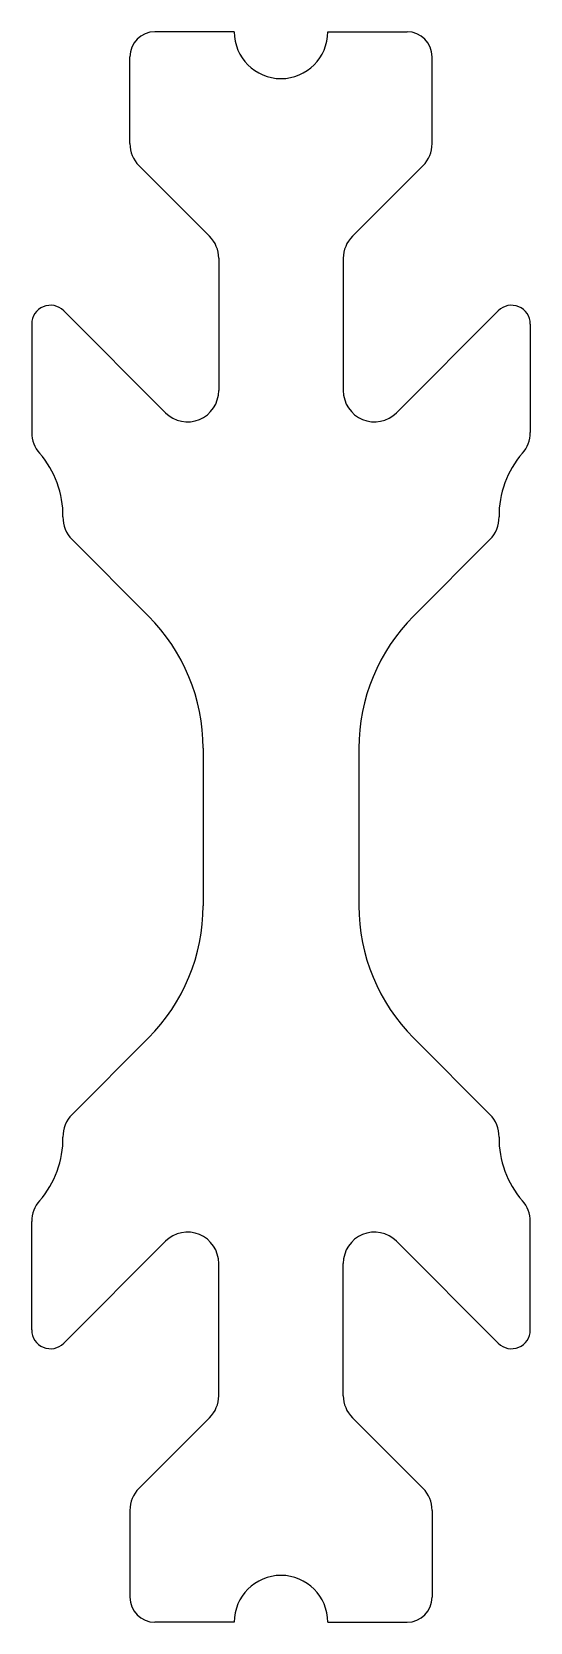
# Model space of a CAD drawing. Header units: millimetres. Extents: x -8 to 8, y -25.5 to 25.5.
import ezdxf

# ---------------------------------------------------------------- set-up
doc = ezdxf.new("R2010")
doc.units = ezdxf.units.MM
doc.layers.add('Wiggle v2', color=7, linetype='Continuous')

msp = doc.modelspace()

# ---------------------------------------------------------------- linework, layer by layer
at = {"layer": 'Wiggle v2'}
for p, q in [((-1.5, 25.5), (-4.05, 25.5)), ((1.5, 25.5), (4.05, 25.5)), ((-4.85, 21.914), (-4.85, 24.7)), ((4.85, 21.914), (4.85, 24.7)), ((-4.557, 21.207), (-2.293, 18.943)), ((4.557, 21.207), (2.293, 18.943)), ((-2, 18.236), (-2, 13.993)), ((2, 18.236), (2, 13.993)), ((-6.976, 16.555), (-3.707, 13.286)), ((6.976, 16.555), (3.707, 13.286)), ((-8, 16.13), (-8, 12.646)), ((8, 16.13), (8, 12.646)), ((-4.257, 6.765), (-6.708, 9.216)), ((4.257, 6.765), (6.708, 9.216)), ((-2.5, 2.523), (-2.5, -2.523)), ((2.5, 2.523), (2.5, -2.523)), ((-4.257, -6.765), (-6.708, -9.216)), ((4.257, -6.765), (6.708, -9.216)), ((-8, -16.13), (-8, -12.646)), ((8, -16.13), (8, -12.646)), ((-6.976, -16.555), (-3.707, -13.286)), ((6.976, -16.555), (3.707, -13.286)), ((-2, -18.236), (-2, -13.993)), ((2, -18.236), (2, -13.993)), ((-4.557, -21.207), (-2.293, -18.943)), ((4.557, -21.207), (2.293, -18.943)), ((-4.85, -21.914), (-4.85, -24.7)), ((4.85, -21.914), (4.85, -24.7)), ((-1.5, -25.5), (-4.05, -25.5)), ((1.5, -25.5), (4.05, -25.5))]:
    msp.add_line(p, q, dxfattribs=at)
for centre, radius, start, end in [((-4.05, 24.7), 0.8, 90, 180), ((0, 25.5), 1.5, 180, 360), ((4.05, 24.7), 0.8, 0, 90), ((-3.85, 21.914), 1, 180, 225), ((3.85, 21.914), 1, 315, 360), ((-3, 18.236), 1, 0, 45), ((3, 18.236), 1, 135, 180), ((-7.4, 16.13), 0.6, 45, 180), ((7.4, 16.13), 0.6, 0, 135), ((-3, 13.993), 1, 225, 0), ((3, 13.993), 1, 180, 315), ((-7, 12.646), 1, 180, 221.4096), ((7, 12.646), 1, 318.5904, 360), ((-10, 10), 3, 358.8944, 41.4096), ((10, 10), 3, 138.5904, 181.1056), ((-6.001, 9.923), 1, 178.8944, 225), ((6.001, 9.923), 1, 315, 1.1056), ((-8.5, 2.523), 6, 0, 45), ((8.5, 2.523), 6, 135, 180), ((-8.5, -2.523), 6, 315, 0), ((8.5, -2.523), 6, 180, 225), ((-6.001, -9.923), 1, 135, 181.1056), ((6.001, -9.923), 1, 358.8944, 45), ((-10, -10), 3, 318.5904, 1.1056), ((10, -10), 3, 178.8944, 221.4096), ((-7, -12.646), 1, 138.5904, 180), ((7, -12.646), 1, 0, 41.4096), ((-3, -13.993), 1, 360, 135), ((3, -13.993), 1, 45, 180), ((-7.4, -16.13), 0.6, 180, 315), ((7.4, -16.13), 0.6, 225, 0), ((-3, -18.236), 1, 315, 360), ((3, -18.236), 1, 180, 225), ((-3.85, -21.914), 1, 135, 180), ((3.85, -21.914), 1, 0, 45), ((0, -25.5), 1.5, 0, 180), ((-4.05, -24.7), 0.8, 180, 270), ((4.05, -24.7), 0.8, 270, 0)]:
    msp.add_arc(centre, radius, start, end, dxfattribs=at)

doc.saveas('drawing.dxf')
